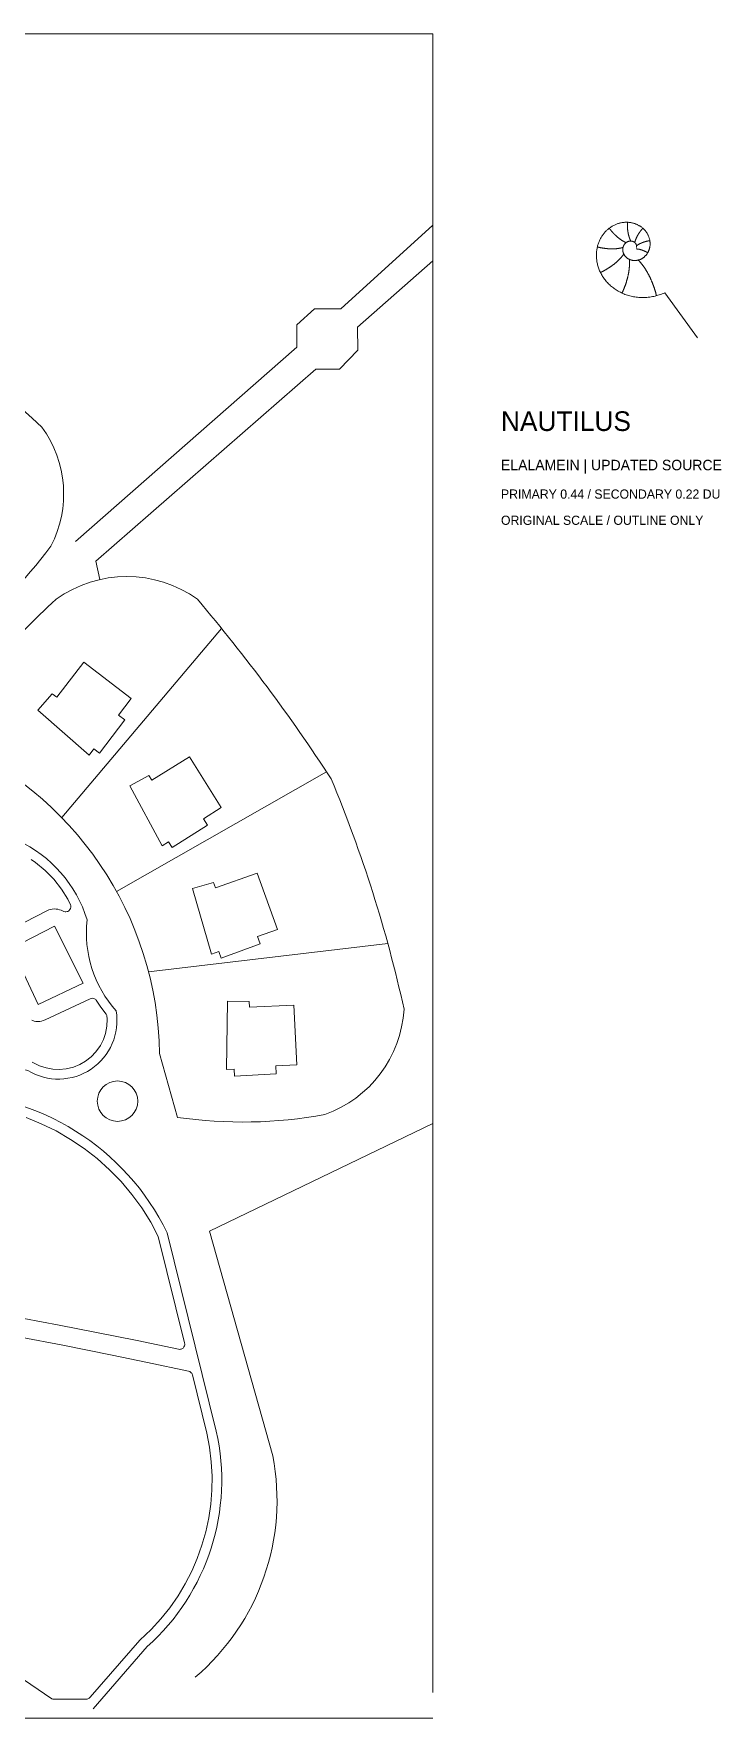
# Model space of a CAD drawing. Header units: inches. Extents: x 36 to 78, y 17.3 to 55.9.
# Drawn here: x 62.3 to 78.05, y 17.31 to 55.9 of the extents above; entities that cross this region are included whole.
import ezdxf

# ---------------------------------------------------------------- set-up
doc = ezdxf.new("R2010")
doc.units = ezdxf.units.IN
for name, color, linetype, lineweight in [('01_ORIGINAL_PLAN', 7, 'CONTINUOUS', 20), ('02_CONCEPT_CLOSED_AREAS', 7, 'CONTINUOUS', 15), ('03_CONCEPT_ICON', 7, 'CONTINUOUS', 15), ('04_TITLE', 7, 'CONTINUOUS', 15)]:
    doc.layers.add(name, color=color, linetype=linetype, lineweight=lineweight)

msp = doc.modelspace()

# ---------------------------------------------------------------- linework, layer by layer
at = {"layer": '01_ORIGINAL_PLAN'}
for p, q in [((36.248, 55.9), (71.442, 55.9)), ((71.442, 55.9), (71.442, 17.906)), ((71.442, 17.312), (36.248, 17.312))]:
    msp.add_line(p, q, dxfattribs=at)
for points in [[(63.257, 44.272), (68.329, 48.719), (68.329, 49.231), (68.73, 49.6), (69.33, 49.6), (71.442, 51.512), (71.442, 50.696), (69.711, 49.177), (69.725, 48.651), (69.304, 48.218), (68.761, 48.218), (63.72, 43.82), (63.817, 43.397)], [(66.604, 42.276), (62.941, 37.945)], [(69.006, 38.995), (64.196, 36.253)], [(70.407, 35.063), (64.93, 34.409)], [(65.18, 32.538), (65.591, 31.078)], [(71.442, 30.938), (66.326, 28.468)], [(66.326, 28.468), (67.775, 23.323)]]:
    msp.add_lwpolyline(points, dxfattribs=at)
for points in [[(60.29, 39.74, -0.089338), (62.813, 42.944, -0.322066), (66.051, 42.944, -0.030946), (69.111, 38.833, -0.044664), (70.78, 33.554, -0.301674), (68.967, 31.144, -0.082145), (65.591, 31.078)], [(60.29, 39.74, -0.300089), (65.18, 32.538)], [(59.998, 35.322), (60.235, 35.059), (61.831, 36.816), (61.933, 37.418, -0.214593), (63.522, 35.602, 0.212382), (64.188, 33.517, -0.642649), (62.166, 32.15, 0.132984), (51.615, 31.858, -0.471407), (50.913, 32.245)], [(53.65, 30.945, -0.14301), (60.243, 31.63, -0.286424), (65.36, 28.431), (66.481, 23.89, -0.272091), (64.9, 18.954), (63.661, 17.533)]]:
    msp.add_lwpolyline(points, format="xyb", dxfattribs=at)
for points in [[(62.827, 40.702), (63.445, 41.502), (64.534, 40.672), (64.241, 40.288), (64.384, 40.18), (63.804, 39.42), (63.677, 39.516), (63.571, 39.377), (62.394, 40.407), (62.722, 40.782)], [(65.006, 38.799), (65.865, 39.334), (66.595, 38.175), (66.187, 37.918), (66.283, 37.767), (65.474, 37.257), (65.389, 37.391), (65.242, 37.298), (64.498, 38.674), (64.936, 38.911)], [(66.464, 36.332), (67.417, 36.67), (67.882, 35.382), (67.428, 35.218), (67.489, 35.05), (66.59, 34.725), (66.536, 34.875), (66.372, 34.816), (65.94, 36.319), (66.419, 36.457)], [(61.796, 34.957), (62.78, 35.461), (63.435, 34.152), (62.399, 33.663)], [(67.244, 33.6), (68.254, 33.648), (68.327, 32.28), (67.845, 32.255), (67.855, 32.076), (66.9, 32.025), (66.892, 32.184), (66.717, 32.175), (66.739, 33.739), (67.237, 33.732)]]:
    msp.add_lwpolyline(points, close=True, dxfattribs=at)
msp.add_circle((64.22, 31.448), 0.463, dxfattribs=at)
for centre, radius, start, end in [((40.939, 23.771), 31.601, 47.0054, 64.8874), ((60.387, 45.356), 2.599, 332.6099, 36.0186), ((51.961, 52.291), 13.465, 297.5281, 322.8549), ((62.535, 22.313), 5.337, 310.4718, 10.9016)]:
    msp.add_arc(centre, radius, start, end, dxfattribs=at)
at = {"layer": '02_CONCEPT_CLOSED_AREAS'}
for points in [[(62.24, 36.987), (62.343, 36.919), (62.562, 36.735), (62.76, 36.53), (62.936, 36.305), (63.082, 36.074), (63.145, 35.943), (63.15, 35.927), (63.151, 35.895), (63.145, 35.864), (63.13, 35.836), (63.108, 35.812), (63.081, 35.795), (63.066, 35.79), (63.034, 35.785), (63.018, 35.786), (62.987, 35.793), (62.927, 35.822), (62.891, 35.835), (62.854, 35.844), (62.816, 35.85), (62.777, 35.851), (62.724, 35.847), (62.684, 35.839), (62.648, 35.828), (62.602, 35.809), (61.595, 35.291)], [(62.256, 33.301), (62.312, 33.283), (62.351, 33.277), (62.389, 33.274), (62.443, 33.276), (62.482, 33.283), (62.519, 33.293), (62.565, 33.311), (63.59, 33.794), (63.619, 33.804), (63.651, 33.805), (63.666, 33.803), (63.696, 33.792), (63.722, 33.774), (63.732, 33.763), (63.838, 33.602), (63.962, 33.445), (63.975, 33.413), (63.985, 33.327), (63.978, 33.167), (63.944, 32.995), (63.898, 32.862), (63.827, 32.721), (63.725, 32.577), (63.614, 32.462), (63.485, 32.362), (63.359, 32.29), (63.21, 32.229), (63.04, 32.188), (62.882, 32.175), (62.741, 32.181), (62.585, 32.21), (62.434, 32.261), (62.266, 32.345)], [(62.13, 31.073), (62.473, 30.933), (62.813, 30.767), (63.146, 30.574), (63.459, 30.363), (63.751, 30.136), (64.039, 29.877), (64.303, 29.605), (64.549, 29.313), (64.775, 29.003), (64.981, 28.675), (65.152, 28.351), (65.755, 25.911), (65.759, 25.879), (65.757, 25.863), (65.753, 25.847), (65.74, 25.818), (65.719, 25.793), (65.706, 25.783), (65.678, 25.769), (65.662, 25.765), (65.646, 25.763), (65.614, 25.765), (64.67, 25.963), (63.697, 26.161), (62.885, 26.32), (62.073, 26.473)], [(61.994, 26.041), (62.964, 25.857), (64.096, 25.632), (64.905, 25.465), (65.845, 25.266), (65.873, 25.256), (65.886, 25.249), (65.909, 25.229), (65.918, 25.218), (65.932, 25.192), (65.936, 25.177), (66.265, 23.846), (66.327, 23.52), (66.367, 23.186), (66.384, 22.86), (66.38, 22.535), (66.355, 22.221), (66.308, 21.902), (66.241, 21.587), (66.153, 21.278), (66.045, 20.975), (65.918, 20.68), (65.771, 20.393), (65.605, 20.115), (65.415, 19.842), (65.211, 19.587), (64.989, 19.344), (64.734, 19.099), (63.596, 17.793), (63.571, 17.771), (63.556, 17.763), (63.523, 17.753), (63.506, 17.752), (62.767, 17.748), (62.739, 17.751), (62.712, 17.761), (59.508, 19.944)]]:
    msp.add_lwpolyline(points, dxfattribs=at)
at = {"layer": '03_CONCEPT_ICON'}
for points in [[(76.105, 51), (76.106, 51.003), (76.106, 51.005), (76.106, 51.008), (76.107, 51.011), (76.107, 51.014), (76.107, 51.017), (76.107, 51.02), (76.107, 51.023), (76.107, 51.025), (76.107, 51.028), (76.107, 51.031), (76.107, 51.034), (76.107, 51.037), (76.106, 51.04), (76.106, 51.043), (76.105, 51.046), (76.104, 51.049), (76.104, 51.052), (76.103, 51.055), (76.102, 51.058), (76.101, 51.061), (76.1, 51.064), (76.099, 51.067), (76.098, 51.07), (76.096, 51.073), (76.095, 51.076), (76.093, 51.079), (76.092, 51.081), (76.09, 51.084), (76.089, 51.087), (76.087, 51.09), (76.085, 51.092), (76.083, 51.095), (76.081, 51.098), (76.079, 51.1), (76.076, 51.103), (76.074, 51.106), (76.072, 51.108), (76.069, 51.11), (76.067, 51.113), (76.064, 51.115), (76.062, 51.117), (76.059, 51.12), (76.056, 51.122), (76.053, 51.124), (76.05, 51.126), (76.047, 51.128), (76.044, 51.13), (76.041, 51.132), (76.038, 51.133), (76.035, 51.135), (76.031, 51.137), (76.028, 51.138), (76.024, 51.14), (76.021, 51.141), (76.017, 51.142), (76.014, 51.144), (76.01, 51.145), (76.006, 51.146), (76.003, 51.147), (75.999, 51.147), (75.995, 51.148), (75.991, 51.149), (75.987, 51.149), (75.983, 51.15), (75.979, 51.15), (75.975, 51.15), (75.971, 51.151), (75.967, 51.151), (75.963, 51.151), (75.959, 51.15), (75.955, 51.15), (75.951, 51.15), (75.946, 51.149), (75.942, 51.149), (75.938, 51.148), (75.934, 51.147), (75.93, 51.146), (75.926, 51.145), (75.921, 51.144), (75.917, 51.143), (75.913, 51.141), (75.909, 51.14), (75.905, 51.138), (75.901, 51.136), (75.897, 51.134), (75.893, 51.132), (75.889, 51.13), (75.885, 51.128), (75.881, 51.126), (75.877, 51.123), (75.873, 51.121), (75.869, 51.118), (75.865, 51.115), (75.862, 51.112), (75.858, 51.109), (75.854, 51.106), (75.851, 51.103), (75.847, 51.1), (75.844, 51.096), (75.841, 51.093), (75.838, 51.089), (75.834, 51.085), (75.831, 51.081), (75.828, 51.077), (75.825, 51.073), (75.823, 51.069), (75.82, 51.065), (75.817, 51.061), (75.815, 51.056), (75.812, 51.052), (75.81, 51.047), (75.808, 51.042), (75.806, 51.037), (75.804, 51.033), (75.802, 51.028), (75.8, 51.023), (75.798, 51.018), (75.797, 51.012), (75.795, 51.007), (75.794, 51.002), (75.793, 50.997), (75.792, 50.991), (75.791, 50.986), (75.79, 50.98), (75.79, 50.975), (75.789, 50.969), (75.789, 50.963), (75.789, 50.958), (75.789, 50.952), (75.789, 50.946), (75.789, 50.94), (75.79, 50.935), (75.79, 50.929), (75.791, 50.923), (75.792, 50.917), (75.793, 50.911), (75.794, 50.905), (75.796, 50.9), (75.797, 50.894), (75.799, 50.888), (75.801, 50.882), (75.803, 50.876), (75.805, 50.871), (75.807, 50.865), (75.81, 50.859), (75.813, 50.853), (75.815, 50.848), (75.818, 50.842), (75.822, 50.837), (75.825, 50.831), (75.828, 50.826), (75.832, 50.82), (75.836, 50.815), (75.84, 50.81), (75.844, 50.804), (75.848, 50.799), (75.853, 50.794), (75.857, 50.789), (75.862, 50.785), (75.867, 50.78), (75.872, 50.775), (75.877, 50.771), (75.882, 50.766), (75.888, 50.762), (75.893, 50.758), (75.899, 50.754), (75.905, 50.75), (75.911, 50.746), (75.917, 50.743), (75.923, 50.739), (75.93, 50.736), (75.936, 50.732), (75.943, 50.729), (75.95, 50.726), (75.957, 50.724), (75.964, 50.721), (75.971, 50.719), (75.978, 50.717), (75.985, 50.714), (75.992, 50.713), (76, 50.711), (76.007, 50.709), (76.015, 50.708), (76.023, 50.707), (76.03, 50.706), (76.038, 50.705), (76.046, 50.705), (76.054, 50.704), (76.062, 50.704), (76.07, 50.704), (76.078, 50.704), (76.086, 50.705), (76.094, 50.706), (76.102, 50.707), (76.111, 50.708), (76.119, 50.709), (76.127, 50.711), (76.135, 50.712), (76.143, 50.714), (76.152, 50.717), (76.16, 50.719), (76.168, 50.722), (76.176, 50.725), (76.184, 50.728), (76.192, 50.731), (76.2, 50.735), (76.208, 50.739), (76.216, 50.743), (76.224, 50.747), (76.232, 50.751), (76.239, 50.756), (76.247, 50.761), (76.254, 50.766), (76.262, 50.772), (76.269, 50.777), (76.276, 50.783), (76.283, 50.789), (76.29, 50.795), (76.297, 50.802), (76.304, 50.809), (76.311, 50.816), (76.317, 50.823), (76.323, 50.83), (76.329, 50.837), (76.335, 50.845), (76.341, 50.853), (76.347, 50.861), (76.352, 50.87), (76.357, 50.878), (76.363, 50.887), (76.367, 50.896), (76.372, 50.905), (76.376, 50.914), (76.381, 50.923), (76.385, 50.933), (76.388, 50.942), (76.392, 50.952), (76.395, 50.962), (76.398, 50.972), (76.401, 50.982), (76.404, 50.993), (76.406, 51.003), (76.408, 51.014), (76.41, 51.024), (76.411, 51.035), (76.413, 51.046), (76.414, 51.057), (76.414, 51.068), (76.415, 51.079), (76.415, 51.09), (76.415, 51.102), (76.414, 51.113), (76.413, 51.124), (76.412, 51.136), (76.411, 51.147), (76.409, 51.159), (76.407, 51.17), (76.405, 51.182), (76.402, 51.193), (76.399, 51.205), (76.396, 51.216), (76.393, 51.228), (76.389, 51.239), (76.385, 51.25), (76.38, 51.262), (76.375, 51.273), (76.37, 51.284), (76.365, 51.295), (76.359, 51.306), (76.353, 51.317), (76.346, 51.328), (76.34, 51.339), (76.333, 51.35), (76.325, 51.36), (76.318, 51.37), (76.31, 51.381), (76.301, 51.391), (76.293, 51.401), (76.284, 51.41), (76.275, 51.42), (76.265, 51.429), (76.255, 51.438), (76.245, 51.447), (76.235, 51.456), (76.224, 51.465), (76.213, 51.473), (76.202, 51.481), (76.191, 51.489), (76.179, 51.496), (76.167, 51.503), (76.155, 51.51), (76.142, 51.517), (76.13, 51.524), (76.117, 51.53), (76.104, 51.535), (76.09, 51.541), (76.077, 51.546), (76.063, 51.551), (76.049, 51.556), (76.035, 51.56), (76.02, 51.564), (76.006, 51.567), (75.991, 51.57), (75.976, 51.573), (75.961, 51.575), (75.946, 51.577), (75.93, 51.579), (75.915, 51.58), (75.899, 51.581), (75.884, 51.581), (75.868, 51.581), (75.852, 51.581), (75.836, 51.58), (75.82, 51.579), (75.804, 51.577), (75.788, 51.575), (75.772, 51.573), (75.756, 51.57), (75.74, 51.567), (75.724, 51.563), (75.708, 51.558), (75.692, 51.554), (75.676, 51.549), (75.66, 51.543), (75.644, 51.537), (75.628, 51.531), (75.612, 51.524), (75.596, 51.516), (75.581, 51.509), (75.565, 51.5), (75.55, 51.492), (75.535, 51.483), (75.52, 51.473), (75.505, 51.463), (75.491, 51.453), (75.476, 51.442), (75.462, 51.43), (75.448, 51.419), (75.434, 51.406), (75.421, 51.394), (75.407, 51.381), (75.394, 51.367), (75.381, 51.353), (75.369, 51.339), (75.357, 51.325), (75.345, 51.31), (75.334, 51.294), (75.322, 51.278), (75.312, 51.262), (75.301, 51.246), (75.291, 51.229), (75.281, 51.211), (75.272, 51.194), (75.263, 51.176), (75.255, 51.158), (75.247, 51.139), (75.239, 51.12), (75.232, 51.101), (75.226, 51.082), (75.219, 51.062), (75.214, 51.042), (75.208, 51.022), (75.204, 51.001), (75.199, 50.98), (75.196, 50.959), (75.193, 50.938), (75.19, 50.917), (75.188, 50.895), (75.186, 50.874), (75.185, 50.852), (75.185, 50.83), (75.185, 50.808), (75.186, 50.786), (75.187, 50.763), (75.189, 50.741), (75.192, 50.718), (75.195, 50.696), (75.198, 50.673), (75.203, 50.651), (75.208, 50.628), (75.213, 50.606), (75.219, 50.583), (75.226, 50.561), (75.233, 50.538), (75.241, 50.516), (75.25, 50.493), (75.259, 50.471), (75.269, 50.449), (75.28, 50.427), (75.291, 50.406), (75.303, 50.384), (75.315, 50.363), (75.328, 50.341), (75.341, 50.32), (75.356, 50.3), (75.371, 50.279), (75.386, 50.259), (75.402, 50.239), (75.419, 50.22), (75.436, 50.2), (75.454, 50.182), (75.472, 50.163), (75.491, 50.145), (75.511, 50.127), (75.531, 50.11), (75.552, 50.093), (75.573, 50.077), (75.595, 50.061), (75.617, 50.045), (75.64, 50.03), (75.663, 50.016), (75.687, 50.002), (75.712, 49.988), (75.736, 49.976), (75.762, 49.963), (75.787, 49.952), (75.814, 49.941), (75.84, 49.93), (75.867, 49.921), (75.895, 49.911), (75.922, 49.903), (75.95, 49.895), (75.979, 49.888), (76.008, 49.882), (76.037, 49.876), (76.066, 49.871), (76.096, 49.867), (76.126, 49.864), (76.156, 49.861), (76.187, 49.859), (76.218, 49.858), (76.248, 49.858), (76.279, 49.858), (76.311, 49.859), (76.342, 49.861), (76.373, 49.864), (76.405, 49.868), (76.437, 49.873), (76.468, 49.878), (76.5, 49.884), (76.531, 49.892), (76.563, 49.9), (76.595, 49.909), (76.626, 49.918), (76.658, 49.929), (76.689, 49.94), (76.72, 49.953), (76.751, 49.966)], [(75.865, 51.115), (75.861, 51.117), (75.856, 51.119), (75.851, 51.121), (75.846, 51.123), (75.842, 51.126), (75.837, 51.128), (75.832, 51.13), (75.828, 51.133), (75.823, 51.135), (75.818, 51.137), (75.814, 51.14), (75.809, 51.142), (75.805, 51.145), (75.8, 51.148), (75.795, 51.15), (75.791, 51.153), (75.786, 51.156), (75.782, 51.159), (75.777, 51.161), (75.772, 51.164), (75.768, 51.167), (75.763, 51.17), (75.759, 51.173), (75.754, 51.176), (75.75, 51.179), (75.745, 51.182), (75.741, 51.185), (75.737, 51.188), (75.732, 51.191), (75.728, 51.195), (75.723, 51.198), (75.719, 51.201), (75.715, 51.204), (75.71, 51.208), (75.706, 51.211), (75.702, 51.214), (75.697, 51.218), (75.693, 51.221), (75.689, 51.224), (75.685, 51.228), (75.68, 51.231), (75.676, 51.235), (75.672, 51.238), (75.668, 51.242), (75.664, 51.245), (75.66, 51.249), (75.656, 51.252), (75.651, 51.256), (75.647, 51.26), (75.643, 51.263), (75.639, 51.267), (75.635, 51.271), (75.631, 51.274), (75.627, 51.278), (75.624, 51.282), (75.62, 51.285), (75.616, 51.289), (75.612, 51.293), (75.608, 51.296), (75.604, 51.3), (75.601, 51.304), (75.597, 51.308), (75.593, 51.311), (75.589, 51.315), (75.586, 51.319), (75.582, 51.323), (75.579, 51.327), (75.575, 51.33), (75.571, 51.334), (75.568, 51.338), (75.564, 51.342), (75.561, 51.345), (75.558, 51.349), (75.554, 51.353), (75.551, 51.357), (75.547, 51.36), (75.544, 51.364), (75.541, 51.368), (75.538, 51.372), (75.534, 51.375), (75.531, 51.379), (75.528, 51.383), (75.525, 51.387), (75.522, 51.39), (75.519, 51.394), (75.516, 51.398), (75.513, 51.401), (75.51, 51.405), (75.507, 51.409), (75.504, 51.412), (75.501, 51.416), (75.498, 51.42), (75.496, 51.423), (75.493, 51.427), (75.49, 51.43), (75.487, 51.434), (75.485, 51.437), (75.482, 51.441), (75.48, 51.444)], [(75.973, 51.151), (75.971, 51.154), (75.969, 51.158), (75.967, 51.162), (75.965, 51.166), (75.963, 51.17), (75.961, 51.174), (75.96, 51.179), (75.958, 51.183), (75.956, 51.187), (75.954, 51.191), (75.952, 51.195), (75.951, 51.199), (75.949, 51.204), (75.947, 51.208), (75.946, 51.212), (75.944, 51.217), (75.943, 51.221), (75.941, 51.225), (75.94, 51.23), (75.938, 51.234), (75.937, 51.238), (75.935, 51.243), (75.934, 51.247), (75.933, 51.252), (75.931, 51.256), (75.93, 51.261), (75.929, 51.265), (75.927, 51.27), (75.926, 51.274), (75.925, 51.279), (75.924, 51.283), (75.923, 51.288), (75.921, 51.292), (75.92, 51.297), (75.919, 51.302), (75.918, 51.306), (75.917, 51.311), (75.916, 51.315), (75.915, 51.32), (75.914, 51.324), (75.913, 51.329), (75.913, 51.334), (75.912, 51.338), (75.911, 51.343), (75.91, 51.348), (75.909, 51.352), (75.908, 51.357), (75.908, 51.361), (75.907, 51.366), (75.906, 51.371), (75.906, 51.375), (75.905, 51.38), (75.904, 51.385), (75.904, 51.389), (75.903, 51.394), (75.903, 51.398), (75.902, 51.403), (75.901, 51.408), (75.901, 51.412), (75.9, 51.417), (75.9, 51.421), (75.9, 51.426), (75.899, 51.43), (75.899, 51.435), (75.898, 51.439), (75.898, 51.444), (75.898, 51.448), (75.897, 51.453), (75.897, 51.457), (75.897, 51.462), (75.896, 51.466), (75.896, 51.471), (75.896, 51.475), (75.896, 51.479), (75.896, 51.484), (75.895, 51.488), (75.895, 51.492), (75.895, 51.497), (75.895, 51.501), (75.895, 51.505), (75.895, 51.509), (75.895, 51.514), (75.895, 51.518), (75.895, 51.522), (75.895, 51.526), (75.895, 51.53), (75.895, 51.534), (75.895, 51.538), (75.895, 51.542), (75.895, 51.546), (75.895, 51.55), (75.895, 51.554), (75.895, 51.558), (75.895, 51.562), (75.896, 51.566), (75.896, 51.57), (75.896, 51.574), (75.896, 51.577), (75.896, 51.581)], [(76.064, 51.115), (76.065, 51.119), (76.066, 51.123), (76.067, 51.126), (76.068, 51.13), (76.069, 51.134), (76.07, 51.138), (76.071, 51.141), (76.072, 51.145), (76.073, 51.149), (76.074, 51.152), (76.075, 51.156), (76.076, 51.16), (76.077, 51.164), (76.079, 51.167), (76.08, 51.171), (76.081, 51.175), (76.083, 51.179), (76.084, 51.182), (76.085, 51.186), (76.087, 51.19), (76.088, 51.194), (76.09, 51.197), (76.091, 51.201), (76.093, 51.205), (76.094, 51.208), (76.096, 51.212), (76.097, 51.216), (76.099, 51.22), (76.101, 51.223), (76.102, 51.227), (76.104, 51.231), (76.106, 51.234), (76.108, 51.238), (76.109, 51.242), (76.111, 51.245), (76.113, 51.249), (76.115, 51.252), (76.117, 51.256), (76.119, 51.26), (76.12, 51.263), (76.122, 51.267), (76.124, 51.27), (76.126, 51.274), (76.128, 51.277), (76.13, 51.281), (76.132, 51.285), (76.134, 51.288), (76.136, 51.292), (76.138, 51.295), (76.14, 51.298), (76.142, 51.302), (76.145, 51.305), (76.147, 51.309), (76.149, 51.312), (76.151, 51.316), (76.153, 51.319), (76.155, 51.322), (76.157, 51.326), (76.159, 51.329), (76.162, 51.332), (76.164, 51.336), (76.166, 51.339), (76.168, 51.342), (76.17, 51.345), (76.173, 51.349), (76.175, 51.352), (76.177, 51.355), (76.179, 51.358), (76.182, 51.361), (76.184, 51.364), (76.186, 51.368), (76.188, 51.371), (76.191, 51.374), (76.193, 51.377), (76.195, 51.38), (76.197, 51.383), (76.2, 51.386), (76.202, 51.389), (76.204, 51.391), (76.206, 51.394), (76.209, 51.397), (76.211, 51.4), (76.213, 51.403), (76.215, 51.406), (76.218, 51.408), (76.22, 51.411), (76.222, 51.414), (76.224, 51.417), (76.227, 51.419), (76.229, 51.422), (76.231, 51.424), (76.233, 51.427), (76.236, 51.43), (76.238, 51.432), (76.24, 51.435), (76.242, 51.437), (76.244, 51.439), (76.247, 51.442), (76.249, 51.444)], [(75.795, 51.004), (75.789, 51.002), (75.783, 51.001), (75.777, 50.999), (75.772, 50.998), (75.766, 50.996), (75.76, 50.995), (75.754, 50.993), (75.748, 50.992), (75.742, 50.991), (75.736, 50.99), (75.73, 50.988), (75.724, 50.987), (75.718, 50.986), (75.712, 50.985), (75.706, 50.984), (75.7, 50.983), (75.694, 50.982), (75.688, 50.981), (75.682, 50.981), (75.675, 50.98), (75.669, 50.979), (75.663, 50.978), (75.657, 50.978), (75.651, 50.977), (75.644, 50.976), (75.638, 50.976), (75.632, 50.975), (75.626, 50.975), (75.619, 50.975), (75.613, 50.974), (75.607, 50.974), (75.6, 50.973), (75.594, 50.973), (75.588, 50.973), (75.581, 50.973), (75.575, 50.973), (75.569, 50.972), (75.563, 50.972), (75.556, 50.972), (75.55, 50.972), (75.544, 50.972), (75.537, 50.972), (75.531, 50.972), (75.525, 50.972), (75.518, 50.973), (75.512, 50.973), (75.506, 50.973), (75.499, 50.973), (75.493, 50.973), (75.487, 50.974), (75.481, 50.974), (75.474, 50.974), (75.468, 50.975), (75.462, 50.975), (75.456, 50.976), (75.449, 50.976), (75.443, 50.976), (75.437, 50.977), (75.431, 50.977), (75.425, 50.978), (75.419, 50.979), (75.412, 50.979), (75.406, 50.98), (75.4, 50.981), (75.394, 50.981), (75.388, 50.982), (75.382, 50.983), (75.376, 50.983), (75.37, 50.984), (75.364, 50.985), (75.358, 50.986), (75.353, 50.987), (75.347, 50.987), (75.341, 50.988), (75.335, 50.989), (75.329, 50.99), (75.324, 50.991), (75.318, 50.992), (75.312, 50.993), (75.307, 50.994), (75.301, 50.995), (75.295, 50.996), (75.29, 50.997), (75.284, 50.998), (75.279, 50.999), (75.274, 51), (75.268, 51.001), (75.263, 51.003), (75.258, 51.004), (75.252, 51.005), (75.247, 51.006), (75.242, 51.007), (75.237, 51.008), (75.232, 51.009), (75.227, 51.011), (75.222, 51.012), (75.217, 51.013), (75.212, 51.014), (75.207, 51.016)], [(76.093, 50.97), (76.096, 50.97), (76.099, 50.97), (76.102, 50.969), (76.105, 50.969), (76.108, 50.969), (76.11, 50.969), (76.113, 50.969), (76.116, 50.969), (76.119, 50.968), (76.122, 50.968), (76.125, 50.968), (76.128, 50.968), (76.131, 50.967), (76.134, 50.967), (76.137, 50.966), (76.139, 50.966), (76.142, 50.966), (76.145, 50.965), (76.148, 50.965), (76.151, 50.964), (76.154, 50.964), (76.157, 50.963), (76.16, 50.963), (76.163, 50.962), (76.166, 50.961), (76.169, 50.961), (76.172, 50.96), (76.175, 50.96), (76.178, 50.959), (76.181, 50.958), (76.183, 50.957), (76.186, 50.957), (76.189, 50.956), (76.192, 50.955), (76.195, 50.954), (76.198, 50.954), (76.201, 50.953), (76.204, 50.952), (76.207, 50.951), (76.21, 50.95), (76.213, 50.949), (76.215, 50.949), (76.218, 50.948), (76.221, 50.947), (76.224, 50.946), (76.227, 50.945), (76.23, 50.944), (76.233, 50.943), (76.235, 50.942), (76.238, 50.941), (76.241, 50.94), (76.244, 50.939), (76.247, 50.938), (76.249, 50.937), (76.252, 50.936), (76.255, 50.935), (76.258, 50.934), (76.261, 50.932), (76.263, 50.931), (76.266, 50.93), (76.269, 50.929), (76.271, 50.928), (76.274, 50.927), (76.277, 50.926), (76.28, 50.925), (76.282, 50.923), (76.285, 50.922), (76.287, 50.921), (76.29, 50.92), (76.293, 50.919), (76.295, 50.918), (76.298, 50.916), (76.3, 50.915), (76.303, 50.914), (76.305, 50.913), (76.308, 50.911), (76.31, 50.91), (76.313, 50.909), (76.315, 50.908), (76.318, 50.907), (76.32, 50.905), (76.323, 50.904), (76.325, 50.903), (76.327, 50.902), (76.33, 50.9), (76.332, 50.899), (76.334, 50.898), (76.337, 50.897), (76.339, 50.895), (76.341, 50.894), (76.343, 50.893), (76.346, 50.892), (76.348, 50.89), (76.35, 50.889), (76.352, 50.888), (76.354, 50.887), (76.356, 50.885), (76.358, 50.884), (76.36, 50.883)], [(76.106, 51.041), (76.109, 51.044), (76.111, 51.046), (76.114, 51.048), (76.116, 51.05), (76.119, 51.052), (76.122, 51.054), (76.124, 51.055), (76.127, 51.057), (76.13, 51.059), (76.133, 51.061), (76.136, 51.063), (76.138, 51.065), (76.141, 51.067), (76.144, 51.069), (76.147, 51.07), (76.15, 51.072), (76.153, 51.074), (76.156, 51.076), (76.159, 51.077), (76.162, 51.079), (76.165, 51.081), (76.168, 51.083), (76.171, 51.084), (76.174, 51.086), (76.177, 51.087), (76.18, 51.089), (76.183, 51.091), (76.186, 51.092), (76.189, 51.094), (76.193, 51.095), (76.196, 51.097), (76.199, 51.098), (76.202, 51.1), (76.205, 51.101), (76.208, 51.103), (76.212, 51.104), (76.215, 51.105), (76.218, 51.107), (76.221, 51.108), (76.224, 51.11), (76.228, 51.111), (76.231, 51.112), (76.234, 51.114), (76.237, 51.115), (76.241, 51.116), (76.244, 51.117), (76.247, 51.119), (76.25, 51.12), (76.254, 51.121), (76.257, 51.122), (76.26, 51.123), (76.264, 51.125), (76.267, 51.126), (76.27, 51.127), (76.273, 51.128), (76.277, 51.129), (76.28, 51.13), (76.283, 51.131), (76.286, 51.132), (76.29, 51.133), (76.293, 51.134), (76.296, 51.135), (76.299, 51.136), (76.303, 51.137), (76.306, 51.138), (76.309, 51.139), (76.312, 51.14), (76.316, 51.141), (76.319, 51.142), (76.322, 51.142), (76.325, 51.143), (76.328, 51.144), (76.332, 51.145), (76.335, 51.146), (76.338, 51.146), (76.341, 51.147), (76.344, 51.148), (76.347, 51.149), (76.35, 51.149), (76.353, 51.15), (76.357, 51.151), (76.36, 51.151), (76.363, 51.152), (76.366, 51.153), (76.369, 51.153), (76.372, 51.154), (76.375, 51.154), (76.378, 51.155), (76.381, 51.155), (76.384, 51.156), (76.386, 51.157), (76.389, 51.157), (76.392, 51.158), (76.395, 51.158), (76.398, 51.158), (76.401, 51.159), (76.404, 51.159), (76.406, 51.16), (76.409, 51.16)], [(75.813, 50.853), (75.809, 50.847), (75.805, 50.841), (75.801, 50.836), (75.797, 50.83), (75.793, 50.824), (75.789, 50.819), (75.784, 50.813), (75.78, 50.808), (75.776, 50.802), (75.771, 50.797), (75.767, 50.791), (75.762, 50.786), (75.758, 50.78), (75.753, 50.775), (75.748, 50.77), (75.743, 50.764), (75.739, 50.759), (75.734, 50.754), (75.729, 50.748), (75.724, 50.743), (75.719, 50.738), (75.714, 50.733), (75.709, 50.728), (75.704, 50.722), (75.699, 50.717), (75.693, 50.712), (75.688, 50.707), (75.683, 50.702), (75.678, 50.697), (75.672, 50.692), (75.667, 50.687), (75.661, 50.682), (75.656, 50.677), (75.651, 50.673), (75.645, 50.668), (75.639, 50.663), (75.634, 50.658), (75.628, 50.653), (75.623, 50.649), (75.617, 50.644), (75.611, 50.639), (75.606, 50.635), (75.6, 50.63), (75.594, 50.626), (75.589, 50.621), (75.583, 50.617), (75.577, 50.612), (75.571, 50.608), (75.565, 50.603), (75.56, 50.599), (75.554, 50.595), (75.548, 50.59), (75.542, 50.586), (75.536, 50.582), (75.53, 50.578), (75.524, 50.574), (75.518, 50.569), (75.512, 50.565), (75.507, 50.561), (75.501, 50.557), (75.495, 50.553), (75.489, 50.549), (75.483, 50.545), (75.477, 50.542), (75.471, 50.538), (75.465, 50.534), (75.459, 50.53), (75.453, 50.526), (75.447, 50.523), (75.441, 50.519), (75.436, 50.515), (75.43, 50.512), (75.424, 50.508), (75.418, 50.505), (75.412, 50.501), (75.406, 50.498), (75.4, 50.495), (75.395, 50.491), (75.389, 50.488), (75.383, 50.485), (75.377, 50.481), (75.372, 50.478), (75.366, 50.475), (75.36, 50.472), (75.354, 50.469), (75.349, 50.466), (75.343, 50.463), (75.338, 50.46), (75.332, 50.457), (75.326, 50.454), (75.321, 50.452), (75.315, 50.449), (75.31, 50.446), (75.305, 50.443), (75.299, 50.441), (75.294, 50.438), (75.288, 50.436), (75.283, 50.433), (75.278, 50.431)], [(75.941, 50.73), (75.942, 50.722), (75.942, 50.714), (75.943, 50.706), (75.943, 50.698), (75.944, 50.69), (75.944, 50.682), (75.944, 50.674), (75.944, 50.666), (75.944, 50.658), (75.945, 50.65), (75.945, 50.641), (75.944, 50.633), (75.944, 50.625), (75.944, 50.617), (75.944, 50.608), (75.943, 50.6), (75.943, 50.592), (75.943, 50.584), (75.942, 50.575), (75.942, 50.567), (75.941, 50.559), (75.94, 50.55), (75.939, 50.542), (75.939, 50.533), (75.938, 50.525), (75.937, 50.517), (75.936, 50.508), (75.935, 50.5), (75.934, 50.492), (75.933, 50.483), (75.931, 50.475), (75.93, 50.466), (75.929, 50.458), (75.928, 50.45), (75.926, 50.441), (75.925, 50.433), (75.923, 50.425), (75.922, 50.416), (75.92, 50.408), (75.919, 50.399), (75.917, 50.391), (75.915, 50.383), (75.914, 50.374), (75.912, 50.366), (75.91, 50.358), (75.908, 50.35), (75.906, 50.341), (75.904, 50.333), (75.902, 50.325), (75.9, 50.317), (75.898, 50.309), (75.896, 50.3), (75.894, 50.292), (75.892, 50.284), (75.89, 50.276), (75.887, 50.268), (75.885, 50.26), (75.883, 50.252), (75.88, 50.244), (75.878, 50.236), (75.876, 50.228), (75.873, 50.22), (75.871, 50.212), (75.868, 50.205), (75.866, 50.197), (75.863, 50.189), (75.861, 50.181), (75.858, 50.174), (75.856, 50.166), (75.853, 50.158), (75.851, 50.151), (75.848, 50.143), (75.845, 50.136), (75.843, 50.128), (75.84, 50.121), (75.837, 50.113), (75.834, 50.106), (75.832, 50.099), (75.829, 50.092), (75.826, 50.085), (75.823, 50.077), (75.821, 50.07), (75.818, 50.063), (75.815, 50.056), (75.812, 50.049), (75.809, 50.043), (75.806, 50.036), (75.803, 50.029), (75.801, 50.022), (75.798, 50.016), (75.795, 50.009), (75.792, 50.003), (75.789, 49.996), (75.786, 49.99), (75.783, 49.983), (75.78, 49.977), (75.777, 49.971), (75.774, 49.965), (75.772, 49.959)], [(76.145, 50.715), (76.152, 50.708), (76.158, 50.702), (76.165, 50.695), (76.171, 50.688), (76.177, 50.681), (76.183, 50.674), (76.19, 50.667), (76.196, 50.66), (76.202, 50.652), (76.208, 50.645), (76.214, 50.638), (76.22, 50.63), (76.226, 50.623), (76.232, 50.615), (76.238, 50.608), (76.243, 50.6), (76.249, 50.592), (76.255, 50.585), (76.261, 50.577), (76.266, 50.569), (76.272, 50.561), (76.277, 50.553), (76.283, 50.545), (76.288, 50.537), (76.294, 50.529), (76.299, 50.52), (76.304, 50.512), (76.309, 50.504), (76.315, 50.496), (76.32, 50.487), (76.325, 50.479), (76.33, 50.471), (76.335, 50.462), (76.34, 50.454), (76.345, 50.445), (76.35, 50.436), (76.355, 50.428), (76.359, 50.419), (76.364, 50.411), (76.369, 50.402), (76.373, 50.393), (76.378, 50.385), (76.383, 50.376), (76.387, 50.367), (76.391, 50.358), (76.396, 50.35), (76.4, 50.341), (76.405, 50.332), (76.409, 50.323), (76.413, 50.314), (76.417, 50.305), (76.421, 50.297), (76.425, 50.288), (76.429, 50.279), (76.433, 50.27), (76.437, 50.261), (76.441, 50.252), (76.445, 50.243), (76.449, 50.235), (76.453, 50.226), (76.456, 50.217), (76.46, 50.208), (76.464, 50.199), (76.467, 50.19), (76.471, 50.182), (76.474, 50.173), (76.477, 50.164), (76.481, 50.155), (76.484, 50.147), (76.487, 50.138), (76.491, 50.129), (76.494, 50.12), (76.497, 50.112), (76.5, 50.103), (76.503, 50.094), (76.506, 50.086), (76.509, 50.077), (76.512, 50.069), (76.515, 50.06), (76.517, 50.052), (76.52, 50.043), (76.523, 50.035), (76.525, 50.027), (76.528, 50.018), (76.531, 50.01), (76.533, 50.002), (76.536, 49.994), (76.538, 49.985), (76.54, 49.977), (76.543, 49.969), (76.545, 49.961), (76.547, 49.953), (76.549, 49.945), (76.551, 49.937), (76.553, 49.93), (76.555, 49.922), (76.557, 49.914), (76.559, 49.907), (76.561, 49.899)], [(76.751, 49.966), (77.502, 48.932)]]:
    msp.add_lwpolyline(points, dxfattribs=at)

# ---------------------------------------------------------------- texts
at = {"layer": '04_TITLE'}
for s, height, p in [('NAUTILUS', 0.45, (73, 46.8)), ('ELALAMEIN | UPDATED SOURCE', 0.24, (73, 45.9)), ('PRIMARY 0.44 / SECONDARY 0.22 DU', 0.21, (73, 45.25)), ('ORIGINAL SCALE / OUTLINE ONLY', 0.21, (73, 44.65))]:
    msp.add_text(s, height=height, dxfattribs=at).set_placement(p)

doc.saveas('drawing.dxf')
